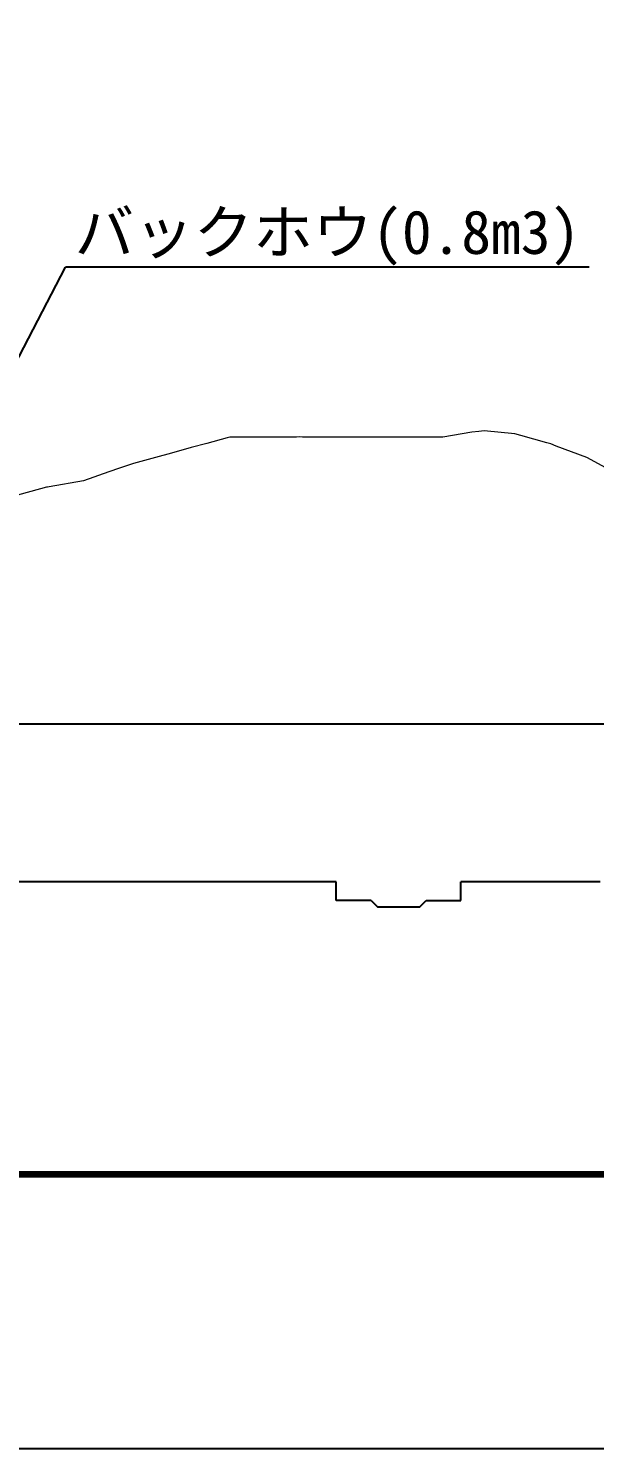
# Model space of a CAD drawing. Header units: millimetres. Extents: x -2078669 to -1085629, y -5987148 to 310365.
# Drawn here: x -1669250 to -1646546, y -1993452 to -1936512 of the extents above; entities that cross this region are included whole.
import ezdxf
from ezdxf.enums import TextEntityAlignment as Align

# ---------------------------------------------------------------- set-up
doc = ezdxf.new("R2010")
doc.units = ezdxf.units.MM
doc.header["$LTSCALE"] = 500
doc.layers.get('Defpoints').update_dxf_attribs({"color": 153})
for name, color, linetype, lineweight in [('D-BGD', 7, 'Continuous', 13), ('D-BYP-STR2', 6, 'Continuous', 25), ('D-BYP-STR8', 5, 'Continuous', 25), ('D-BYP-STRA', 1, 'Continuous', 25), ('D-TTL', 2, 'Continuous', 140)]:
    doc.layers.add(name, color=color, linetype=linetype, lineweight=lineweight)
doc.styles.add('MS ゴシック', font='MS Gothic.ttf')
doc.dimstyles.new('DIM-500-F', dxfattribs={"dimscale": 500, "dimtxt": 3.5, "dimasz": 2.5, "dimexe": 0, "dimexo": 2, "dimgap": 0.8, "dimtad": 1, "dimdec": 0, "dimzin": 0, "dimdsep": 46, "dimtxsty": 'MS ゴシック', "dimblk": 'OPEN', "dimcen": 0.1, "dimclrd": 256, "dimclre": 256, "dimclrt": 256, "dimaunit": 1, "dimadec": 4, "dimazin": 0, "dimtfac": 1, "dimtdec": 0, "dimtmove": 2, "dimatfit": 3, "dimldrblk": 'OPEN', "dimfxl": 1, "dimtolj": 1, "dimtzin": 0, "dimlwd": -1, "dimlwe": -1, "dimarcsym": 2})

# ---------------------------------------------------------------- blocks, each defined once
blk = doc.blocks.new('_Open')
at = {"color": 0, "linetype": 'ByBlock', "lineweight": -2}
for p, q in [((-1, 0.167), (0, 0)), ((-1, -0.167), (0, 0)), ((0, 0), (-1, 0))]:
    blk.add_line(p, q, dxfattribs=at)

msp = doc.modelspace()

# ---------------------------------------------------------------- linework, layer by layer
at = {"layer": 'D-BGD', "linetype": 'Continuous', "lineweight": 13, "elevation": 708000}
msp.add_lwpolyline([(-1645954.1, -1954213.4), (-1646858.9, -1953719.3), (-1648081.7, -1953263.5), (-1648300.6, -1953165.8), (-1648462.7, -1953121.5), (-1649498.4, -1952838.7), (-1649742.4, -1952772.1), (-1650971.2, -1952649.6), (-1651184.1, -1952670.9), (-1651472, -1952699.5), (-1652625.9, -1952899.6), (-1653479.7, -1952899.6), (-1654067.6, -1952899.6), (-1654862.3, -1952899.6), (-1655509.4, -1952899.6), (-1655988.2, -1952899.6), (-1656951.1, -1952899.6), (-1658252.6, -1952899.6), (-1658392.9, -1952889.3), (-1658496.7, -1952899.6), (-1659834.6, -1952899.6), (-1660261.9, -1952899.6), (-1661005.2, -1952899.6), (-1661177.4, -1952899.6), (-1661276.4, -1952926.7), (-1662093, -1953149.6), (-1662718.1, -1953320.3), (-1663513.7, -1953537.6), (-1664159.9, -1953714), (-1665033.2, -1953952.5), (-1665601.6, -1954149.6), (-1666022.2, -1954295.5), (-1667043.4, -1954649.6), (-1668423.5, -1954888.9), (-1668485.1, -1954899.6), (-1668530.7, -1954907.5), (-1669926.9, -1955288.8)], dxfattribs=at)
at = {"layer": 'D-BYP-STR2'}
msp.add_line((-1696506.9, -1964399.6, 708000), (-1628403.4, -1964399.6, 708000), dxfattribs=at)
at = {"layer": 'D-BYP-STR8'}
msp.add_line((-1646762.5, -1946078.5, 708000), (-1667762.5, -1946078.5, 708000), dxfattribs=at)
at = {"layer": 'D-BYP-STRA', "ltscale": 1500}
for p, q in [((-1656903.4, -1970724.6, 708000), (-1697978.4, -1970724.6, 708000)), ((-1656903.4, -1971474.6, 708000), (-1656903.4, -1970724.6, 708000)), ((-1646329.2, -1970724.6, 708000), (-1651903.4, -1970724.6, 708000)), ((-1651903.4, -1971474.6, 708000), (-1651903.4, -1970724.6, 708000)), ((-1655507, -1971474.6, 708000), (-1656903.4, -1971474.6, 708000)), ((-1655507, -1971474.6, 708000), (-1655257, -1971724.6, 708000)), ((-1655257, -1971724.6, 708000), (-1653549.9, -1971724.6, 708000)), ((-1653549.9, -1971724.6, 708000), (-1653299.9, -1971474.6, 708000)), ((-1653299.9, -1971474.6, 708000), (-1651903.4, -1971474.6, 708000))]:
    msp.add_line(p, q, dxfattribs=at)
at = {"layer": 'D-TTL'}
msp.add_line((-1777887.6, -1982452.3), (-1377887.6, -1982452.3), dxfattribs=at)
at = {"layer": 'Defpoints', "color": 1}
msp.add_lwpolyline([(-1788137.6, -1993452.3), (-1367637.6, -1993452.3), (-1367637.6, -1696452.3), (-1788137.6, -1696452.3)], close=True, dxfattribs=at)

# ---------------------------------------------------------------- texts
at = {"layer": 'D-BYP-STR8', "style": 'MS ゴシック'}
msp.add_text('バックホウ(0.8m3)', height=1750, dxfattribs=at).set_placement((-1657262.5, -1946078.5, 708000), align=Align.BOTTOM_CENTER)

# ---------------------------------------------------------------- leaders
at = {"layer": 'D-BYP-STR8'}
msp.add_leader([(-1676612.1, -1963135.5, 708000), (-1667762.5, -1946078.5, 708000)], dimstyle='DIM-500-F', dxfattribs=at)

doc.saveas('drawing.dxf')
